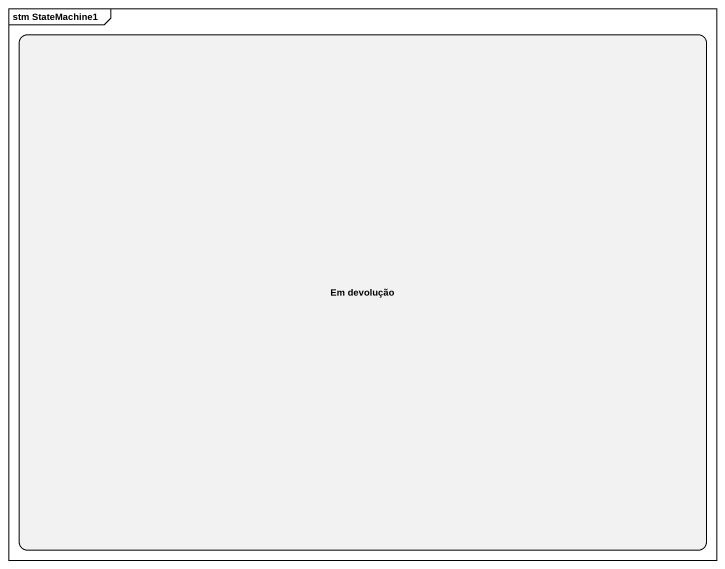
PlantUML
@startuml
mainframe stm StateMachine1
hide empty description
state "Em devolução" as Em_devolução
@enduml
